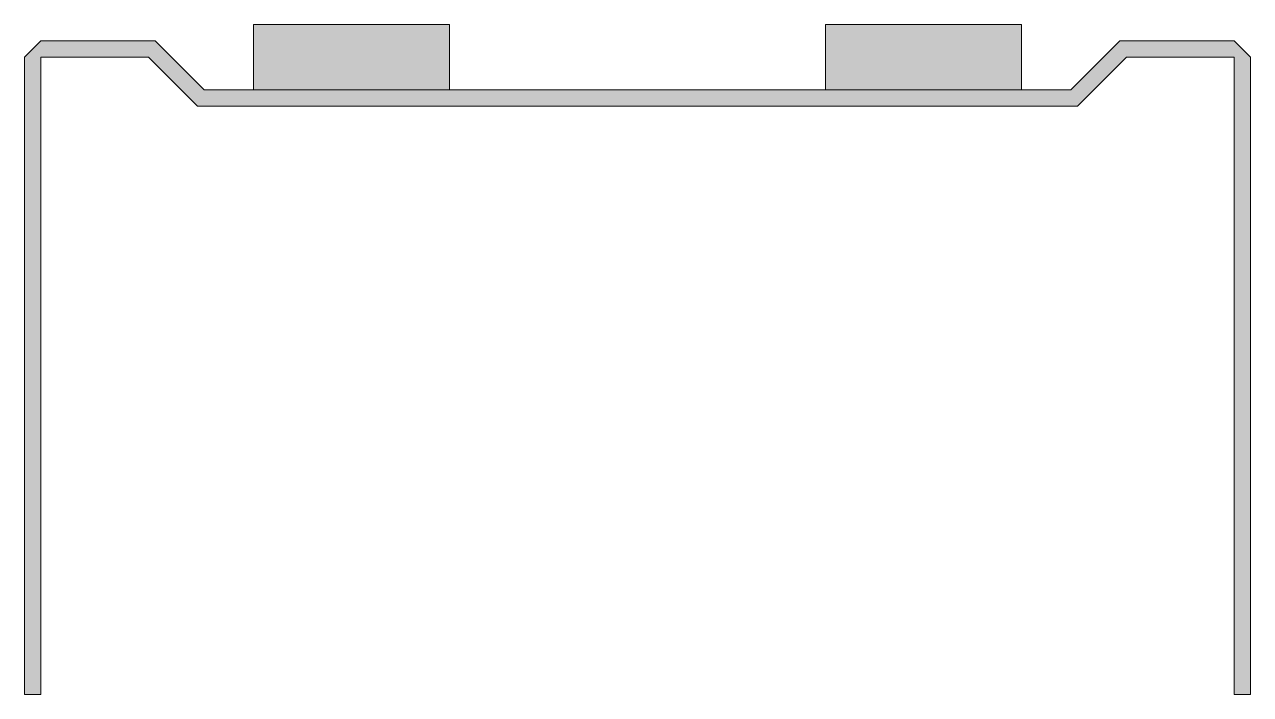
# Model space of a CAD drawing. Header units: metres. Extents: x -37.5 to 37.5, y -40 to 1.
import ezdxf

# ---------------------------------------------------------------- set-up
doc = ezdxf.new("R2010")
doc.units = ezdxf.units.M
doc.layers.add('A-DETL-GENF', color=92, linetype='Continuous', lineweight=18)

# ---------------------------------------------------------------- blocks, each defined once
blk = doc.blocks.new('22 metalstud profiel - 75 mm hor-2069737-00_0 Basismaterialen')
at = {"layer": 'A-DETL-GENF'}
for points in [[(-11.5, -3), (-11.5, 1), (-23.5, 1), (-23.5, -3)], [(23.5, -3), (23.5, 1), (11.5, 1), (11.5, -3)], [(-36.5, -40), (-36.5, -1), (-29.914, -1), (-26.914, -4), (26.914, -4), (29.914, -1), (36.5, -1), (36.5, -40), (37.5, -40), (37.5, -1), (36.5, 0), (29.5, 0), (26.5, -3), (-26.5, -3), (-29.5, 0), (-36.5, 0), (-37.5, -1), (-37.5, -40)]]:
    blk.add_hatch(color=256, dxfattribs=at).paths.add_polyline_path(points)
for p, q in [((-11.5, 1), (-23.5, 1)), ((-23.5, 1), (-23.5, -3)), ((-11.5, -3), (-11.5, 1)), ((23.5, 1), (11.5, 1)), ((11.5, 1), (11.5, -3)), ((23.5, -3), (23.5, 1)), ((-36.5, 0), (-37.5, -1)), ((-29.5, 0), (-36.5, 0)), ((-26.5, -3), (-29.5, 0)), ((29.5, 0), (26.5, -3)), ((36.5, 0), (29.5, 0)), ((37.5, -1), (36.5, 0)), ((-37.5, -1), (-37.5, -40)), ((-36.5, -40), (-36.5, -1)), ((-36.5, -1), (-29.914, -1)), ((-29.914, -1), (-26.914, -4)), ((26.914, -4), (29.914, -1)), ((29.914, -1), (36.5, -1)), ((36.5, -1), (36.5, -40)), ((37.5, -40), (37.5, -1)), ((26.5, -3), (-26.5, -3)), ((-26.914, -4), (26.914, -4)), ((-37.5, -40), (-36.5, -40)), ((36.5, -40), (37.5, -40)), ((37.5, -40), (36.5, -40))]:
    blk.add_line(p, q, dxfattribs=at)

msp = doc.modelspace()

# ---------------------------------------------------------------- block references
msp.add_blockref('22 metalstud profiel - 75 mm hor-2069737-00_0 Basismaterialen', (0, 0))

doc.saveas('drawing.dxf')
